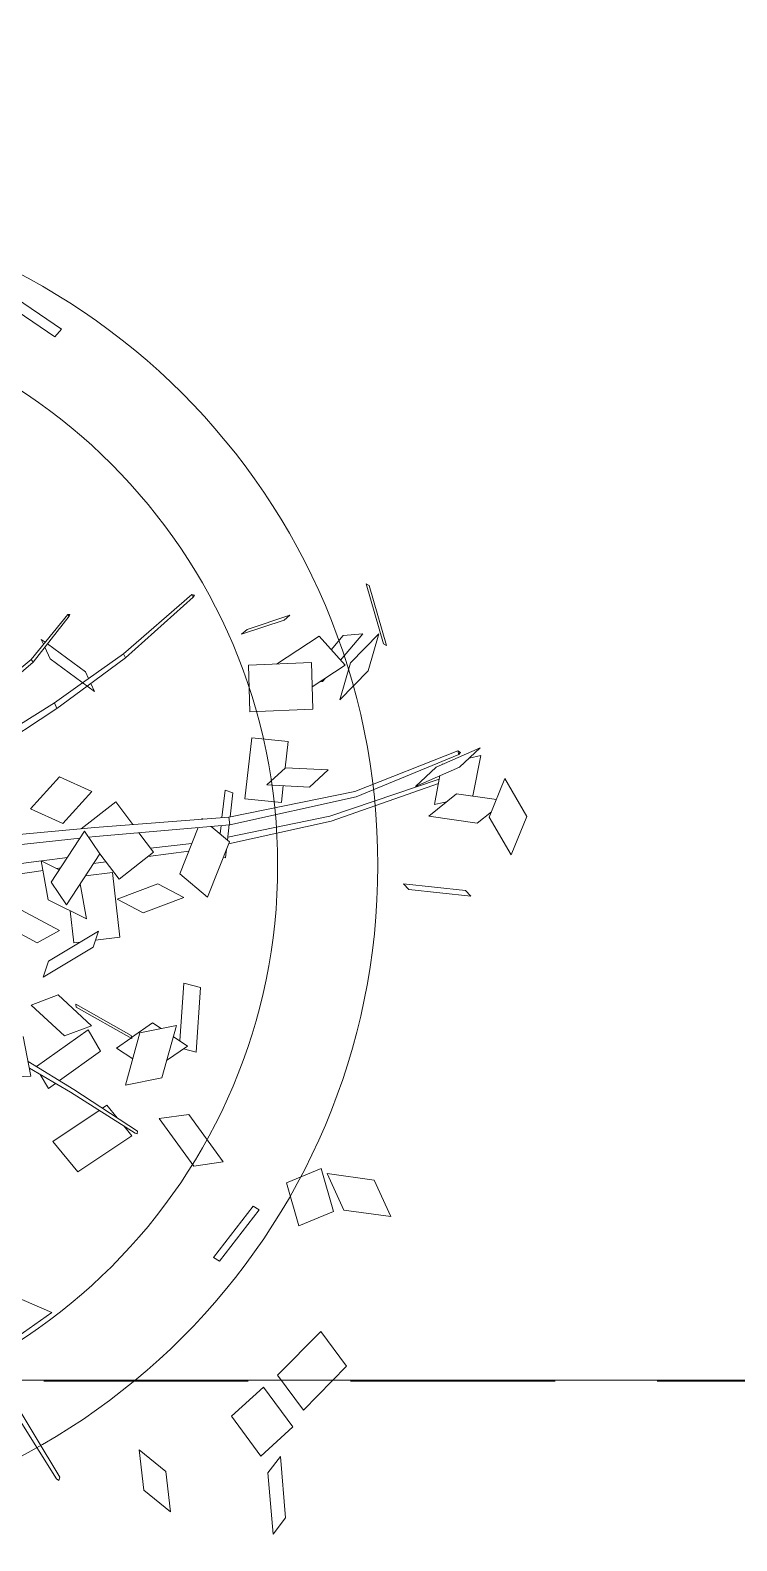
# Model space of a CAD drawing. Header units: centimetres. Extents: x 5488 to 20269, y -31398 to -19684.
# Drawn here: x 16611.85 to 16633.79, y -24026.09 to -23979.17 of the extents above; entities that cross this region are included whole.
import ezdxf

# ---------------------------------------------------------------- set-up
doc = ezdxf.new("R2010")
doc.units = ezdxf.units.CM
doc.linetypes.add('HIDDEN', pattern=[9.525, 6.35, -3.175])
for name, color, linetype, lineweight in [('xxx_Auto_FURNISHED-01', 252, 'Continuous', 0), ('xxx_Auto_Merdiven_Merdiven', 163, 'Continuous', 15), ('xxx_Auto_Tefris_Silik', 252, 'Continuous', 13), ('xxx_Auto_Tefris_Tefris', 32, 'Continuous', 15)]:
    doc.layers.add(name, color=color, linetype=linetype, lineweight=lineweight)
doc.layers.add('xxx_Auto_LANDSCAPE', color=7, linetype='Continuous', lineweight=0, true_color=0x496639)

# ---------------------------------------------------------------- blocks, each defined once
blk = doc.blocks.new('agac0001')
at = {"layer": 'xxx_Auto_LANDSCAPE', "linetype": 'Continuous'}
for points in [[(-7.27, 62.26), (-9.94, 60.54)], [(-4.12, 61.14), (-7.27, 62.26)], [(-9.94, 60.54), (-6.79, 59.42)], [(-6.79, 59.42), (-4.12, 61.14)], [(-4.57, 57.29), (-5.58, 60.2)], [(-6.42, 59.65), (-7.08, 58.43)], [(-4.96, 58.49), (-2.04, 59.64)], [(-2.61, 57.88), (-1.46, 59.7)], [(-1.46, 59.7), (-2.3, 56.13)], [(-2.04, 59.64), (-2.07, 58.73)], [(-7.08, 58.43), (-5.87, 54.9)], [(-4.96, 58.42), (-4.96, 58.49)], [(-3.45, 54.31), (-2.61, 57.88)], [(-1.67, 58.01), (-3.4, 49.7)], [(-1.38, 57.99), (-2.97, 49.69)], [(-1.67, 58.01), (-1.54, 58.16)], [(-1.38, 57.99), (-1.67, 58.01)], [(-1.54, 58.16), (-1.57, 58.01)], [(-1.54, 58.16), (-1.38, 57.99)], [(-11.98, 56.59), (-12.48, 56.92)], [(-12.48, 56.92), (-11.1, 52.36)], [(-10.6, 52.04), (-11.98, 56.59)], [(-5.87, 54.9), (-4.57, 57.29)], [(-2.15, 56.62), (-2.19, 56.6)], [(-2.15, 56.78), (-2.15, 56.62)], [(-5.08, 55.48), (-5.04, 56.43)], [(-2.98, 56.3), (-5.08, 55.48)], [(-3.54, 56.07), (-4.88, 47.48)], [(-3.24, 56.19), (-4.47, 47.47)], [(-2.3, 56.13), (-3.45, 54.31)], [(5.91, 52.39), (8.54, 53.7)], [(8.54, 53.7), (6.74, 51.16)], [(7.55, 54.12), (7.72, 53.91)], [(12.3, 53.67), (7.55, 54.12)], [(7.72, 53.91), (12.47, 53.46)], [(12.47, 53.46), (12.3, 53.67)], [(-11.1, 52.36), (-10.6, 52.04)], [(4.11, 49.85), (5.91, 52.39)], [(8.76, 52.51), (7.08, 50.45)], [(8.91, 51), (8.76, 52.51)], [(6.74, 51.16), (4.11, 49.85)], [(8.01, 49.9), (8.91, 51)], [(-3.4, 49.7), (-3.71, 39.82)], [(-2.97, 49.69), (-3.13, 39.86)], [(6.64, 50.72), (5.49, 47.96)], [(9.19, 49.19), (6.64, 50.72)], [(5.95, 49.08), (5.73, 48.8)], [(5.73, 48.8), (5.75, 48.59)], [(7.69, 45.59), (9.19, 49.19)], [(-4.88, 47.48), (-5.12, 39.47)], [(-4.47, 47.47), (-4.61, 39.51)], [(-2, 46.33), (-0.97, 47.98)], [(-0.97, 47.98), (-0.21, 44.81)], [(7.31, 48.25), (3.81, 47.69)], [(3.81, 47.69), (4.5, 42.91)], [(8, 43.47), (7.31, 48.25)], [(-34.26, 42.97), (-35.4, 46.4)], [(-35.4, 46.4), (-32.43, 45.66)], [(-1.24, 43.16), (-2, 46.33)], [(10.89, 46.8), (10.43, 43.39)], [(10.71, 43.88), (11.18, 47.29)], [(11.18, 47.29), (10.89, 46.8)], [(-32.43, 45.66), (-31.29, 42.23)], [(-0.22, 44.79), (1.72, 45.39)], [(1.72, 45.39), (2.5, 42.69)], [(-2.77, 44.01), (-1.53, 44.39)], [(-1.99, 41.31), (-2.77, 44.01)], [(-0.21, 44.81), (-1.24, 43.16)], [(10.43, 43.39), (10.71, 43.88)], [(-31.29, 42.23), (-34.26, 42.97)], [(4.5, 42.91), (8, 43.47)], [(-34.82, 39.36), (-34.21, 42.16)], [(-34.21, 42.16), (-30.81, 41.86)], [(-30.81, 41.86), (-31.42, 39.05)], [(2.5, 42.69), (-1.99, 41.31)], [(-48.71, 37.11), (-46.03, 40.96)], [(-46.03, 40.96), (-43.06, 39.52)], [(-1.36, 40.51), (-3.13, 39.97)], [(-1.05, 39.96), (-1.36, 40.51)], [(-43.06, 39.52), (-45.74, 35.67)], [(-31.42, 39.05), (-34.82, 39.36)], [(-5, 39.55), (-8.85, 37.12)], [(-3.57, 38.4), (-5, 39.55)], [(-3.7, 39.79), (-4.85, 39.43)], [(-3.13, 39.86), (-3.71, 39.82)], [(-3.71, 39.82), (-2.71, 29.57)], [(-3.13, 39.86), (-2.02, 29.65)], [(-3.07, 39.33), (-1.05, 39.96)], [(13.89, 40.28), (10.28, 34.34)], [(14.12, 40.21), (10.63, 34.24)], [(13.89, 40.28), (14.02, 40.4)], [(14.12, 40.21), (13.89, 40.28)], [(14.02, 40.4), (13.94, 40.27)], [(14.02, 40.4), (14.12, 40.21)], [(-5.51, 39.22), (-6.14, 39.03)], [(-6.14, 39.03), (-6.06, 38.88)], [(-4.27, 38.96), (-3.64, 39.16)], [(-45.74, 35.67), (-48.71, 37.11)], [(-8.85, 37.12), (-6.69, 35.39)], [(-6.69, 35.39), (-3.47, 37.42)], [(-2.84, 37.82), (-2.91, 37.87)], [(-2.9, 37.78), (-2.84, 37.82)], [(-49.83, 36.09), (-51.57, 33.28)], [(-46.43, 34.44), (-49.83, 36.09)], [(-33.06, 36.61), (-36.34, 32.9)], [(-35.98, 32.51), (-32.7, 36.21)], [(-32.7, 36.21), (-33.06, 36.61)], [(-5.12, 36.38), (-4.94, 33.26)], [(-4.59, 36.72), (-4.35, 33.53)], [(-56.56, 34.26), (-51.89, 34.74)], [(-51.89, 34.74), (-52.93, 33.57)], [(-15.53, 35.33), (-20.31, 34.09)], [(-14.97, 34.14), (-15.53, 35.33)], [(-9.1, 32.09), (-8.52, 35.35)], [(-8.52, 35.35), (-7.13, 33.58)], [(-57.61, 33.09), (-56.56, 34.26)], [(-52.93, 33.57), (-57.61, 33.09)], [(-48.17, 31.63), (-46.43, 34.44)], [(-28.95, 34.59), (-28.84, 32.31)], [(-24.89, 32.68), (-28.95, 34.59)], [(-19.74, 33.53), (-20.54, 31.76)], [(-20.31, 34.09), (-19.89, 33.19)], [(-18.83, 32.6), (-19.74, 33.53)], [(-19.24, 33.02), (-14.97, 34.14)], [(-7.13, 33.58), (-7.71, 30.32)], [(-4.71, 33.71), (-6.25, 30.74)], [(-3.03, 32.89), (-4.71, 33.71)], [(10.28, 34.34), (8.7, 31.06)], [(10.63, 34.24), (9.01, 30.77)], [(10.63, 34.24), (10.28, 34.34)], [(35.88, 34.16), (35.4, 33.55)], [(35.4, 33.55), (38.81, 30.12)], [(39.29, 30.73), (35.88, 34.16)], [(-51.57, 33.28), (-48.17, 31.63)], [(-36.34, 32.9), (-35.98, 32.51)], [(-24.78, 30.4), (-24.89, 32.68)], [(-18.03, 33), (-21.76, 31.16)], [(-18.08, 30.15), (-18.03, 33)], [(-0.38, 31.59), (-2.33, 32.54)], [(-28.84, 32.31), (-24.78, 30.4)], [(-18.3, 29.46), (-17.5, 31.24)], [(-17.5, 31.24), (-18.05, 31.8)], [(-7.71, 30.32), (-9.1, 32.09)], [(-1.92, 28.62), (-0.38, 31.59)], [(8.2, 31.53), (8.85, 31.37)], [(11.27, 28.66), (8.2, 31.53)], [(9.25, 31.28), (9.79, 31.15)], [(-21.76, 31.16), (-21.81, 28.32)], [(-21.81, 28.32), (-18.08, 30.15)], [(-5.64, 30.35), (-10.61, 29.99)], [(-6.25, 30.74), (-4.06, 29.67)], [(-5.51, 28.27), (-5.64, 30.35)], [(8.7, 31.06), (7.44, 28.47)], [(9.01, 30.77), (7.9, 28.37)], [(9.79, 31.15), (12.44, 28.68)], [(14.22, 30.7), (11.26, 27.35)], [(14.37, 30.62), (11.49, 27.24)], [(14.22, 30.7), (14.33, 30.77)], [(14.37, 30.62), (14.22, 30.7)], [(14.33, 30.77), (14.25, 30.68)], [(14.33, 30.77), (14.37, 30.62)], [(-19.93, 29.24), (-18.89, 28.17)], [(-18.89, 28.17), (-18.34, 29.39)], [(-18.39, 29.45), (-18.16, 29.46)], [(-15.26, 25.73), (-18.39, 29.45)], [(-18.16, 29.46), (-15.02, 25.74)], [(-10.61, 29.99), (-10.5, 28.12)], [(-4.06, 29.67), (-7.43, 26.43)], [(-4.76, 30), (-4.7, 29.05)], [(-2.16, 28.82), (-4.06, 29.67)], [(-2.71, 29.57), (-2.67, 29.05)], [(-2.02, 29.65), (-1.14, 20.25)], [(0.72, 29.92), (-1.27, 27.3)], [(2.27, 27.71), (0.72, 29.92)], [(-27.65, 23.54), (-25.69, 28.1)], [(-25.69, 28.1), (-24.83, 27.62)], [(-25.63, 28.53), (-25.44, 28.58)], [(-25.54, 28.39), (-25.63, 28.53)], [(-25.54, 28.39), (-21.57, 24.11)], [(-25.44, 28.58), (-21.4, 24.39)], [(-12.53, 23.66), (-10.99, 27.85)], [(-9.85, 28.48), (-11.4, 24.29)], [(-10.99, 27.85), (-9.85, 28.48)], [(-6.05, 27.75), (-8.76, 27.73)], [(-8.76, 27.73), (-6.79, 25.14)], [(-5.52, 25.59), (-2.16, 28.82)], [(-2.62, 28.39), (-2.01, 20.57)], [(0.28, 25.09), (2.27, 27.71)], [(7.44, 28.47), (5.13, 22.92)], [(7.9, 28.37), (6.14, 23.88)], [(7.9, 28.37), (7.44, 28.47)], [(12.22, 28.44), (11.27, 28.66)], [(12.86, 28.28), (12.46, 28.38)], [(12.59, 28.54), (12.86, 28.28)], [(-24.15, 27.25), (-23.05, 26.64)], [(-23.05, 26.64), (-23.21, 26.27)], [(-20.53, 23.43), (-18.9, 26.94)], [(-18.9, 26.94), (-17.12, 26.31)], [(-17.25, 24.43), (-16.86, 26.61)], [(-16.86, 26.61), (-14.07, 24.54)], [(-10.43, 26.91), (-10.4, 26.46)], [(-10.4, 26.46), (-7.93, 26.64)], [(-3.88, 27.17), (-3.78, 25.19)], [(-1.27, 27.3), (0.28, 25.09)], [(11.26, 27.35), (9.71, 24.67)], [(11.49, 27.24), (10.05, 24.67)], [(11.49, 27.24), (11.26, 27.35)], [(-54.5, 25.71), (-51.4, 25.93)], [(-52.49, 24), (-54.5, 25.71)], [(-51.4, 25.93), (-49.39, 24.22)], [(-23.33, 26), (-25.02, 22.07)], [(-17.12, 26.31), (-19.16, 21.91)], [(-15.02, 25.74), (-15.26, 25.73)], [(-9.87, 23.71), (-9.25, 25.56)], [(-9.25, 25.56), (-6.39, 21.98)], [(-7.43, 26.43), (-5.52, 25.59)], [(-3.76, 25.16), (-4.69, 26.39)], [(-4.57, 26.5), (-4.56, 26.21)], [(-21.4, 24.39), (-18.66, 21.36)], [(-14.46, 22.36), (-17.25, 24.43)], [(-14.07, 24.54), (-14.46, 22.36)], [(-11.4, 24.29), (-12.53, 23.66)], [(-6.79, 25.14), (-3.76, 25.16)], [(-4.51, 25.16), (-4.36, 21.25)], [(-3.78, 25.16), (-3.57, 21.12)], [(-49.39, 24.22), (-52.49, 24)], [(-25.02, 22.07), (-27.65, 23.54)], [(-21.57, 24.11), (-19.17, 21.36)], [(-20.97, 22.49), (-20.69, 23.09)], [(-6.98, 20.1), (-9.87, 23.71)], [(-19.8, 22.08), (-20.97, 22.49)], [(-19.79, 21.36), (-16.72, 21.34)], [(-19.13, 16.74), (-19.79, 21.36)], [(-39.16, 16.72), (-37.84, 19.59)], [(-37.84, 19.59), (-36.08, 17)], [(-50.56, 17.77), (-50.34, 17.89)], [(-50.4, 17.61), (-50.56, 17.77)], [(-50.4, 17.61), (-43.44, 14.86)], [(-50.34, 17.89), (-43.33, 15.28)]]:
    blk.add_lwpolyline(points, dxfattribs=at)
blk = doc.blocks.new('A$C7365360F')
at = {"layer": 'xxx_Auto_FURNISHED-01'}
for radius in [17.28, 14.688]:
    blk.add_circle((0.264, 0.108), radius, dxfattribs=at)
at = {"layer": 'xxx_Auto_LANDSCAPE', "xscale": 0.338688, "yscale": 0.338688, "zscale": 0.2074463999999999}
blk.add_blockref('agac0001', (0.079, 0.033), dxfattribs=at)

msp = doc.modelspace()

# ---------------------------------------------------------------- linework, layer by layer
at = {"layer": 'xxx_Auto_Merdiven_Merdiven'}
msp.add_lwpolyline([(17131.681, -24180.682), (17131.677, -24021.146), (16829.257, -24021.146), (16829.26, -23931.099), (16659.26, -23931.099), (16659.26, -24021.099), (16364.622, -24021.099)], dxfattribs=at)
at = {"layer": 'xxx_Auto_Tefris_Silik', "linetype": 'HIDDEN'}
msp.add_lwpolyline([(16364.622, -24021.099), (17032.495, -24021.178)], dxfattribs=at)

# ---------------------------------------------------------------- block references
at = {"layer": 'xxx_Auto_Tefris_Tefris', "xscale": -1.2, "yscale": 1.2, "rotation": 280.6128426569576}
msp.add_blockref('A$C7365360F', (16601.839, -24005.445), dxfattribs=at)

doc.saveas('drawing.dxf')
